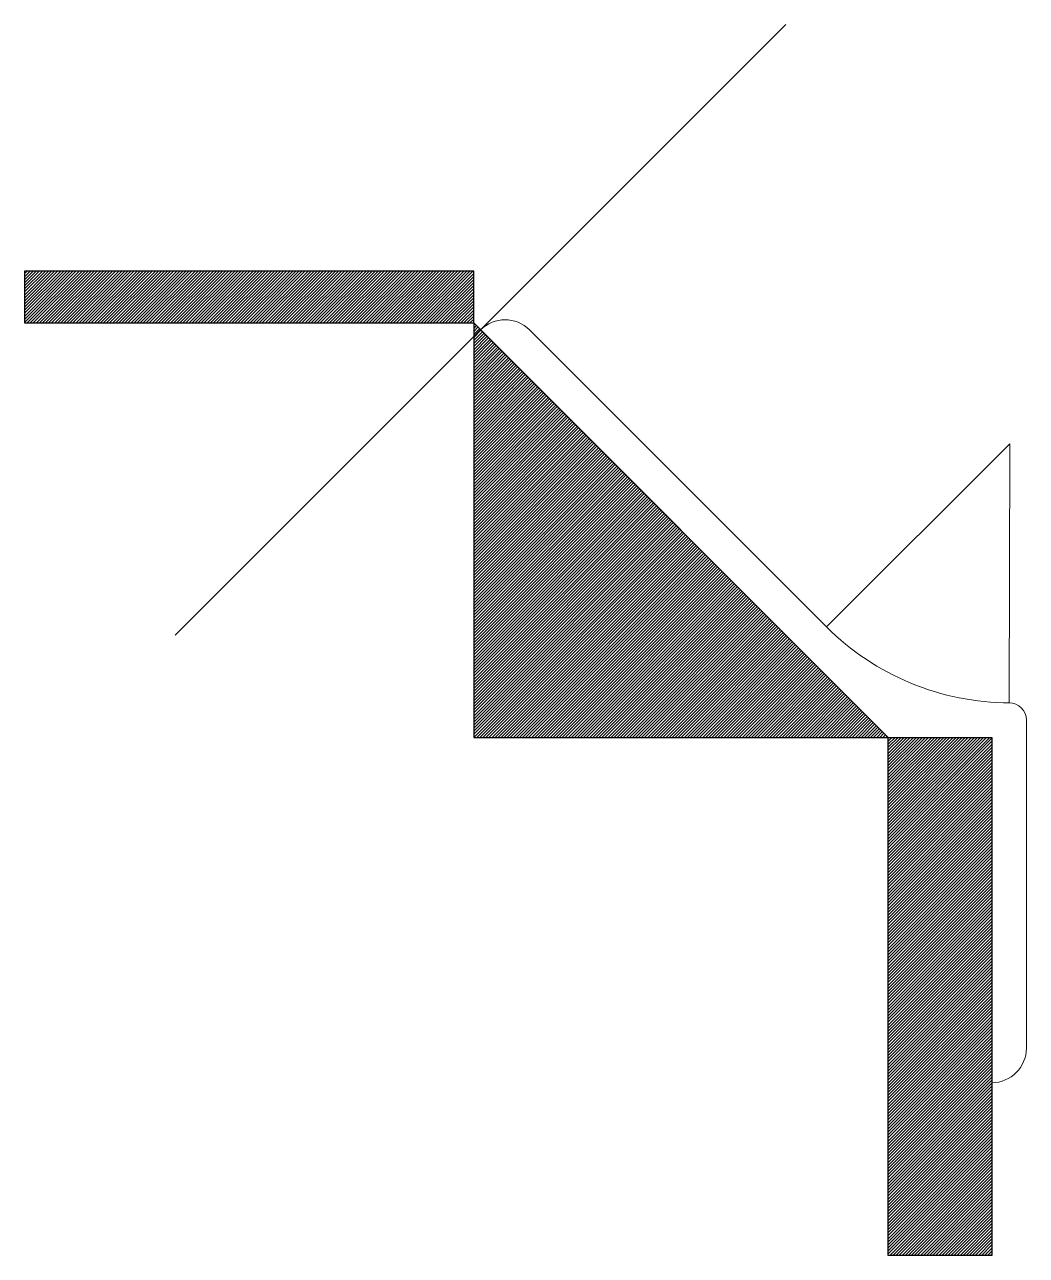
# Model space of a CAD drawing. Header units: millimetres. Extents: x -26 to 32, y -30 to 41.3.
import ezdxf

# ---------------------------------------------------------------- set-up
doc = ezdxf.new("R2010")
doc.units = ezdxf.units.MM
doc.layers.get('0').update_dxf_attribs({"lineweight": 25, "true_color": 0xffffff})
doc.layers.add('layer 1', color=4, linetype='Continuous', lineweight=13, true_color=0x00ffff)
doc.layers.add('quotas', color=9, linetype='Continuous', lineweight=5, true_color=0xc0c0c0)
pattern_1 = [(45, (0, 0), (-0.08838835, 0.08838835), [])]

msp = doc.modelspace()

# ---------------------------------------------------------------- hatches: boundary and pattern name
at = {"layer": 'quotas'}
h = msp.add_hatch(dxfattribs=at)
h.set_pattern_fill('ANSI37', color=256, angle=-90, style=0)
h.set_pattern_definition(pattern_1)
h.paths.add_polyline_path([(0, 24), (0, 27), (-26, 27), (-26, 24)])
h = msp.add_hatch(dxfattribs=at)
h.set_pattern_fill('ANSI37', color=256, angle=-90, style=0)
h.set_pattern_definition(pattern_1)
h.paths.add_polyline_path([(0, 0), (24, 0), (0, 24)])
h = msp.add_hatch(dxfattribs=at)
h.set_pattern_fill('ANSI37', color=256, angle=-90, style=0)
h.set_pattern_definition(pattern_1)
h.paths.add_polyline_path([(24, 0), (30, 0), (30, -30), (24, -30)])

# ---------------------------------------------------------------- linework, layer by layer
for points in [[(0, 24), (0, 27), (-26, 27), (-26, 24), (0, 24)], [(0, 0), (24, 0), (0, 24), (0, 0)], [(24, 0), (30, 0), (30, -30), (24, -30), (24, 0)]]:
    msp.add_lwpolyline(points)
at = {"layer": 'layer 1'}
for p, q in [((0.4, 23.6), (24, 0)), ((20.435, 6.393), (3.228, 23.6)), ((32, 1), (32, -18)), ((24, 0), (30, 0)), ((30, 0), (30, -20))]:
    msp.add_line(p, q, dxfattribs=at)
for centre, radius, start, end in [((1.814, 22.186), 2, 45, 135), ((1.814, 22.186), 2, 281.78506, 283.47791), ((31.042, 17), 15, 225, 270), ((31, 1), 1, 360, 90), ((30, -18), 2, 270, 0)]:
    msp.add_arc(centre, radius, start, end, dxfattribs=at)
at = {"layer": 'quotas'}
for p, q in [((-17.278, 5.922), (18.078, 41.278)), ((20.435, 6.393), (31.042, 17)), ((31.042, 17), (31.003, 2))]:
    msp.add_line(p, q, dxfattribs=at)

doc.saveas('drawing.dxf')
